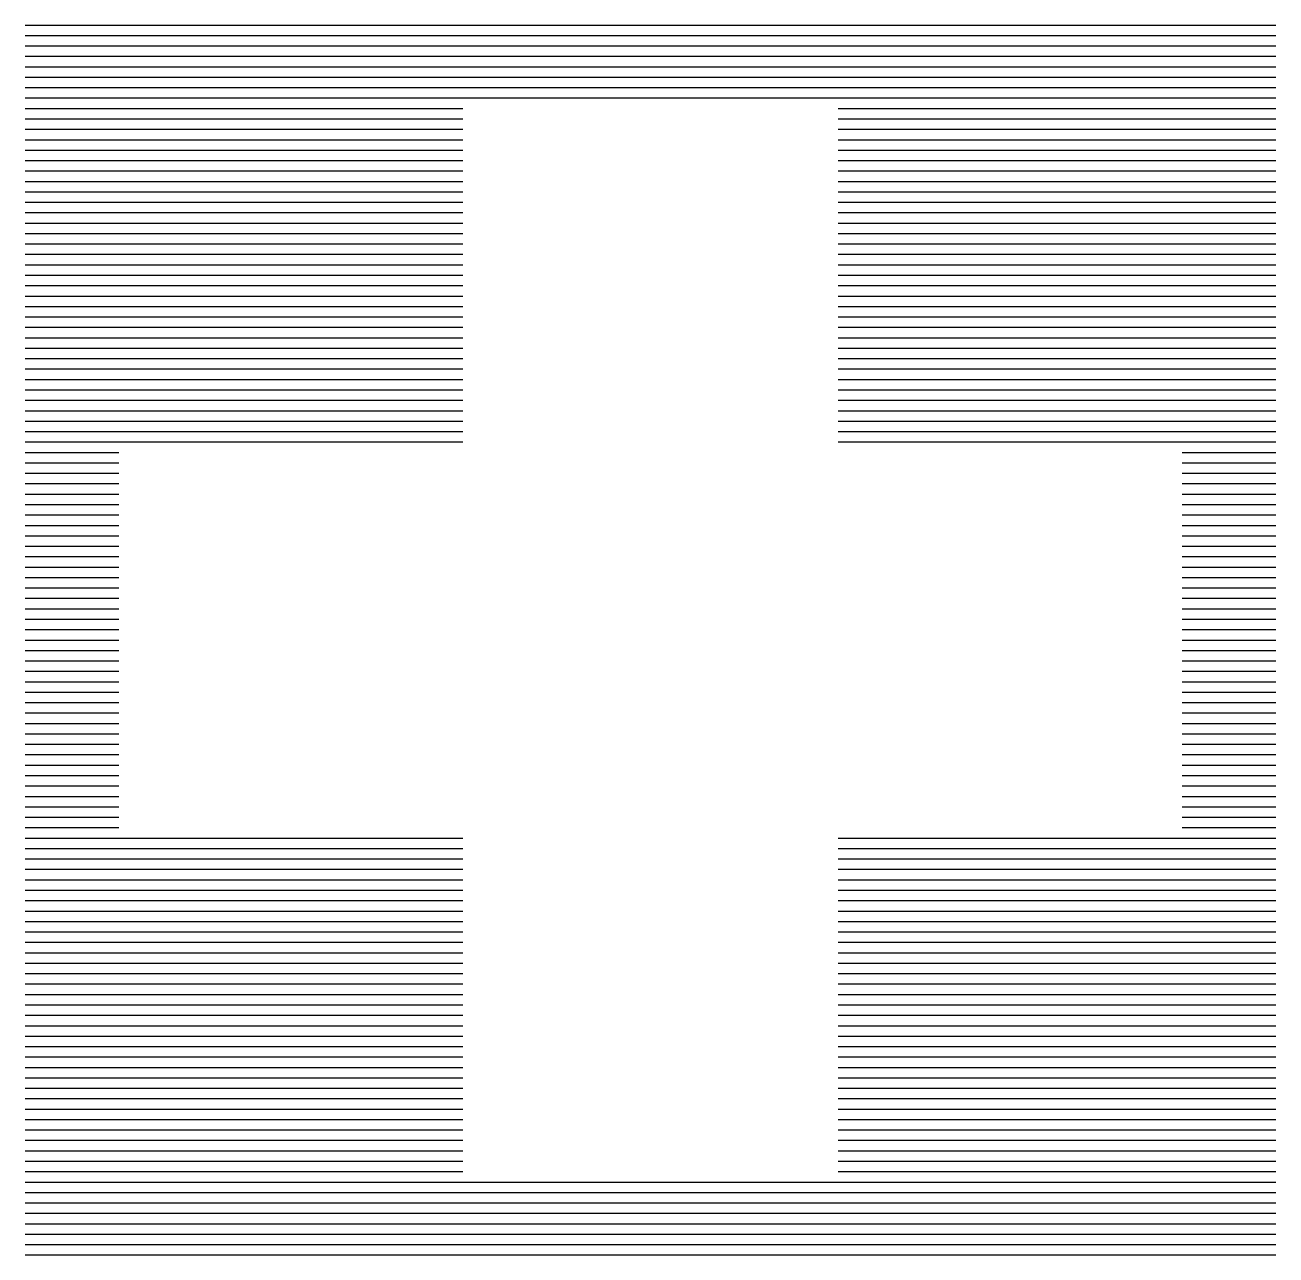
# Paper-space layout 'Layout1' of a CAD drawing. Extents: x 44 to 56, y 74.1 to 85.9.
import ezdxf

# ---------------------------------------------------------------- set-up
doc = ezdxf.new("R2010")
doc.units = 0
doc.layers.get('0').update_dxf_attribs({"linetype": 'CONTINUOUS'})
doc.layers.add('GROEN', color=3, linetype='CONTINUOUS')

# ---------------------------------------------------------------- blocks, each defined once
blk = doc.blocks.new('*X')
at = {"color": 0}
for p, q in [((44, 85.9), (56, 85.9)), ((44, 85.8), (56, 85.8)), ((44, 85.7), (56, 85.7)), ((44, 85.6), (56, 85.6)), ((44, 85.5), (56, 85.5)), ((44, 85.4), (56, 85.4)), ((44, 85.3), (56, 85.3)), ((44, 85.2), (56, 85.2)), ((44, 85.1), (48.2, 85.1)), ((51.8, 85.1), (56, 85.1)), ((44, 85), (48.2, 85)), ((51.8, 85), (56, 85)), ((44, 84.9), (48.2, 84.9)), ((51.8, 84.9), (56, 84.9)), ((44, 84.8), (48.2, 84.8)), ((51.8, 84.8), (56, 84.8)), ((44, 84.7), (48.2, 84.7)), ((44, 84.6), (48.2, 84.6)), ((51.8, 84.7), (56, 84.7)), ((51.8, 84.6), (56, 84.6)), ((44, 84.5), (48.2, 84.5)), ((51.8, 84.5), (56, 84.5)), ((44, 84.4), (48.2, 84.4)), ((51.8, 84.4), (56, 84.4)), ((44, 84.3), (48.2, 84.3)), ((51.8, 84.3), (56, 84.3)), ((44, 84.2), (48.2, 84.2)), ((51.8, 84.2), (56, 84.2)), ((44, 84.1), (48.2, 84.1)), ((44, 84), (48.2, 84)), ((51.8, 84.1), (56, 84.1)), ((51.8, 84), (56, 84)), ((44, 83.9), (48.2, 83.9)), ((51.8, 83.9), (56, 83.9)), ((44, 83.8), (48.2, 83.8)), ((51.8, 83.8), (56, 83.8)), ((44, 83.7), (48.2, 83.7)), ((51.8, 83.7), (56, 83.7)), ((44, 83.6), (48.2, 83.6)), ((51.8, 83.6), (56, 83.6)), ((44, 83.5), (48.2, 83.5)), ((44, 83.4), (48.2, 83.4)), ((51.8, 83.5), (56, 83.5)), ((51.8, 83.4), (56, 83.4)), ((44, 83.3), (48.2, 83.3)), ((51.8, 83.3), (56, 83.3)), ((44, 83.2), (48.2, 83.2)), ((51.8, 83.2), (56, 83.2)), ((44, 83.1), (48.2, 83.1)), ((51.8, 83.1), (56, 83.1)), ((44, 83), (48.2, 83)), ((51.8, 83), (56, 83)), ((44, 82.9), (48.2, 82.9)), ((44, 82.8), (48.2, 82.8)), ((51.8, 82.9), (56, 82.9)), ((51.8, 82.8), (56, 82.8)), ((44, 82.7), (48.2, 82.7)), ((51.8, 82.7), (56, 82.7)), ((44, 82.6), (48.2, 82.6)), ((51.8, 82.6), (56, 82.6)), ((44, 82.5), (48.2, 82.5)), ((51.8, 82.5), (56, 82.5)), ((44, 82.4), (48.2, 82.4)), ((51.8, 82.4), (56, 82.4)), ((44, 82.3), (48.2, 82.3)), ((44, 82.2), (48.2, 82.2)), ((51.8, 82.3), (56, 82.3)), ((51.8, 82.2), (56, 82.2)), ((44, 82.1), (48.2, 82.1)), ((51.8, 82.1), (56, 82.1)), ((44, 82), (48.2, 82)), ((51.8, 82), (56, 82)), ((44, 81.9), (48.2, 81.9)), ((51.8, 81.9), (56, 81.9)), ((44, 81.8), (44.9, 81.8)), ((55.1, 81.8), (56, 81.8)), ((44, 81.7), (44.9, 81.7)), ((44, 81.6), (44.9, 81.6)), ((55.1, 81.7), (56, 81.7)), ((55.1, 81.6), (56, 81.6)), ((44, 81.5), (44.9, 81.5)), ((55.1, 81.5), (56, 81.5)), ((44, 81.4), (44.9, 81.4)), ((55.1, 81.4), (56, 81.4)), ((44, 81.3), (44.9, 81.3)), ((55.1, 81.3), (56, 81.3)), ((44, 81.2), (44.9, 81.2)), ((55.1, 81.2), (56, 81.2)), ((44, 81.1), (44.9, 81.1)), ((44, 81), (44.9, 81)), ((55.1, 81.1), (56, 81.1)), ((55.1, 81), (56, 81)), ((44, 80.9), (44.9, 80.9)), ((55.1, 80.9), (56, 80.9)), ((44, 80.8), (44.9, 80.8)), ((55.1, 80.8), (56, 80.8)), ((44, 80.7), (44.9, 80.7)), ((55.1, 80.7), (56, 80.7)), ((44, 80.6), (44.9, 80.6)), ((55.1, 80.6), (56, 80.6)), ((44, 80.5), (44.9, 80.5)), ((44, 80.4), (44.9, 80.4)), ((55.1, 80.5), (56, 80.5)), ((55.1, 80.4), (56, 80.4)), ((44, 80.3), (44.9, 80.3)), ((55.1, 80.3), (56, 80.3)), ((44, 80.2), (44.9, 80.2)), ((55.1, 80.2), (56, 80.2)), ((44, 80.1), (44.9, 80.1)), ((55.1, 80.1), (56, 80.1)), ((44, 80), (44.9, 80)), ((55.1, 80), (56, 80)), ((44, 79.9), (44.9, 79.9)), ((44, 79.8), (44.9, 79.8)), ((55.1, 79.9), (56, 79.9)), ((55.1, 79.8), (56, 79.8)), ((44, 79.7), (44.9, 79.7)), ((55.1, 79.7), (56, 79.7)), ((44, 79.6), (44.9, 79.6)), ((55.1, 79.6), (56, 79.6)), ((44, 79.5), (44.9, 79.5)), ((55.1, 79.5), (56, 79.5)), ((44, 79.4), (44.9, 79.4)), ((55.1, 79.4), (56, 79.4)), ((44, 79.3), (44.9, 79.3)), ((44, 79.2), (44.9, 79.2)), ((55.1, 79.3), (56, 79.3)), ((55.1, 79.2), (56, 79.2)), ((44, 79.1), (44.9, 79.1)), ((55.1, 79.1), (56, 79.1)), ((44, 79), (44.9, 79)), ((55.1, 79), (56, 79)), ((44, 78.9), (44.9, 78.9)), ((55.1, 78.9), (56, 78.9)), ((44, 78.8), (44.9, 78.8)), ((55.1, 78.8), (56, 78.8)), ((44, 78.7), (44.9, 78.7)), ((44, 78.6), (44.9, 78.6)), ((55.1, 78.7), (56, 78.7)), ((55.1, 78.6), (56, 78.6)), ((44, 78.5), (44.9, 78.5)), ((55.1, 78.5), (56, 78.5)), ((44, 78.4), (44.9, 78.4)), ((55.1, 78.4), (56, 78.4)), ((44, 78.3), (44.9, 78.3)), ((55.1, 78.3), (56, 78.3)), ((44, 78.2), (44.9, 78.2)), ((55.1, 78.2), (56, 78.2)), ((44, 78.1), (48.2, 78.1)), ((44, 78), (48.2, 78)), ((51.8, 78.1), (56, 78.1)), ((51.8, 78), (56, 78)), ((44, 77.9), (48.2, 77.9)), ((51.8, 77.9), (56, 77.9)), ((44, 77.8), (48.2, 77.8)), ((51.8, 77.8), (56, 77.8)), ((44, 77.7), (48.2, 77.7)), ((51.8, 77.7), (56, 77.7)), ((44, 77.6), (48.2, 77.6)), ((51.8, 77.6), (56, 77.6)), ((44, 77.5), (48.2, 77.5)), ((44, 77.4), (48.2, 77.4)), ((51.8, 77.5), (56, 77.5)), ((51.8, 77.4), (56, 77.4)), ((44, 77.3), (48.2, 77.3)), ((51.8, 77.3), (56, 77.3)), ((44, 77.2), (48.2, 77.2)), ((51.8, 77.2), (56, 77.2)), ((44, 77.1), (48.2, 77.1)), ((51.8, 77.1), (56, 77.1)), ((44, 77), (48.2, 77)), ((51.8, 77), (56, 77)), ((44, 76.9), (48.2, 76.9)), ((44, 76.8), (48.2, 76.8)), ((51.8, 76.9), (56, 76.9)), ((51.8, 76.8), (56, 76.8)), ((44, 76.7), (48.2, 76.7)), ((51.8, 76.7), (56, 76.7)), ((44, 76.6), (48.2, 76.6)), ((51.8, 76.6), (56, 76.6)), ((44, 76.5), (48.2, 76.5)), ((51.8, 76.5), (56, 76.5)), ((44, 76.4), (48.2, 76.4)), ((51.8, 76.4), (56, 76.4)), ((44, 76.3), (48.2, 76.3)), ((44, 76.2), (48.2, 76.2)), ((51.8, 76.3), (56, 76.3)), ((51.8, 76.2), (56, 76.2)), ((44, 76.1), (48.2, 76.1)), ((51.8, 76.1), (56, 76.1)), ((44, 76), (48.2, 76)), ((51.8, 76), (56, 76)), ((44, 75.9), (48.2, 75.9)), ((51.8, 75.9), (56, 75.9)), ((44, 75.8), (48.2, 75.8)), ((51.8, 75.8), (56, 75.8)), ((44, 75.7), (48.2, 75.7)), ((44, 75.6), (48.2, 75.6)), ((51.8, 75.7), (56, 75.7)), ((51.8, 75.6), (56, 75.6)), ((44, 75.5), (48.2, 75.5)), ((51.8, 75.5), (56, 75.5)), ((44, 75.4), (48.2, 75.4)), ((51.8, 75.4), (56, 75.4)), ((44, 75.3), (48.2, 75.3)), ((51.8, 75.3), (56, 75.3)), ((44, 75.2), (48.2, 75.2)), ((51.8, 75.2), (56, 75.2)), ((44, 75.1), (48.2, 75.1)), ((44, 75), (48.2, 75)), ((51.8, 75.1), (56, 75.1)), ((51.8, 75), (56, 75)), ((44, 74.9), (48.2, 74.9)), ((51.8, 74.9), (56, 74.9)), ((44, 74.8), (56, 74.8)), ((44, 74.7), (56, 74.7)), ((44, 74.6), (56, 74.6)), ((44, 74.5), (56, 74.5)), ((44, 74.4), (56, 74.4)), ((44, 74.3), (56, 74.3)), ((44, 74.2), (56, 74.2)), ((44, 74.1), (56, 74.1))]:
    blk.add_line(p, q, dxfattribs=at)

psp = doc.layouts.get("Layout1")

# ---------------------------------------------------------------- block references
at = {"layer": 'GROEN', "color": 0}
psp.add_blockref('*X', (0, 0), dxfattribs=at)

doc.saveas('drawing.dxf')
